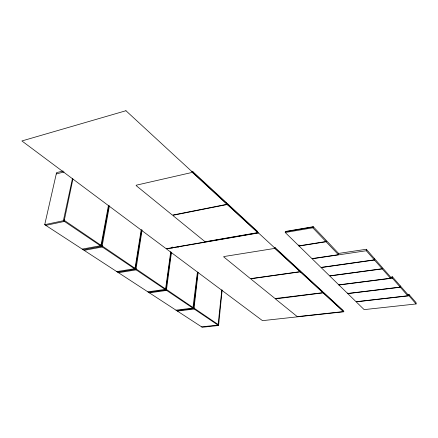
<?xml version="1.0" encoding="UTF-8"?>
<svg xmlns="http://www.w3.org/2000/svg" width="438" height="438" viewBox="0 0 438 438"><rect width="100%" height="100%" fill="white"/><g stroke="black" fill="none" stroke-linecap="round" stroke-linejoin="round"><path stroke-width="0.66" d="M366.332 250.739L312.13 258.792L320.95 267.41L374.32 259.844L366.332 250.739L366.338 249.277L338.262 253.476M407.767 295.77L400.327 287.246L400.305 285.877L407.734 294.424L407.767 295.77L356.061 301.716L347.772 293.619L347.783 292.951M343.255 311.423L323.381 293.11A0.717 0.274 2.9 0 0 322.434 292.923L275.403 298.924L297.293 316.63L343.255 311.61L343.272 310.591L323.408 292.25A0.717 0.274 2.9 0 0 322.549 292.058M338.388 254.686L338.421 253.246L326.496 240.67L326.086 241.754L338.388 254.686L311.949 258.617L299.088 246.046L299.127 245.324L299.504 245.696M391.26 278.042L390.926 277.665A0.766 0.668 -34.8 0 0 391.654 276.871L392.393 276.778L400.168 285.718L400.19 287.093L347.619 293.471L338.957 285.007L338.974 284.328L339.34 284.689M313.263 226.714L313.236 227.464L312.847 227.059L285.275 231.768L285.231 232.507L298.897 245.86L325.905 241.562L325.949 240.095L313.263 226.714L285.724 231.428M322.647 292.431L300.605 272.118A0.756 0.307 3.4 0 0 299.597 271.921L251.275 278.721A0.728 0.29 5 0 0 250.979 279.088L275.08 298.541L322.275 292.776A0.723 0.274 2.9 0 0 322.647 292.431L322.675 291.571L300.649 271.226A0.756 0.307 3.4 0 0 299.833 271.018M323.381 293.11L323.408 292.25M198.107 272.535L194.061 308.144L218.108 324.514L221.842 289.803M325.905 241.562L312.814 227.809L312.847 227.059M299.789 271.368L275.206 248.718A0.799 0.345 4.1 0 0 274.139 248.505L224.053 256.526A0.766 0.323 5.8 0 0 223.774 256.942L250.103 278.376A0.728 0.29 5 0 0 251.084 278.568L299.422 271.757A0.756 0.307 3.4 0 0 299.789 271.368L299.833 270.476L275.267 247.788A0.794 0.345 4.1 0 0 274.199 247.574M300.605 272.118L300.649 271.226M298.897 245.86L298.946 244.897M171.45 252.354L166.517 289.507L192.977 307.52L197.439 272.036M275.206 248.718L275.267 247.788M142.071 229.999L136.048 268.899L165.312 288.817L165.679 288.396L170.721 251.806M193.985 307.569L194.187 309.014L177.401 311.09M257.352 232.266L227.667 204.918A0.876 0.422 5.9 0 0 226.473 204.666L173.377 215.211A0.843 0.389 7.9 0 0 173.141 215.726L204.716 241.426A0.794 0.345 6.6 0 0 205.8 241.645L257.007 232.748A0.827 0.372 4.7 0 0 257.352 232.266L257.429 231.313L227.765 203.922A0.876 0.422 5.9 0 0 226.681 203.659M109.385 205.92L102.174 245.986L134.718 268.122L135.128 267.7L141.156 230.065M166.435 288.91L166.637 290.421L149.391 292.852M63.034 170.99L56.551 172.643L44.72 224.683L202.241 327.268L218.589 325.489L222.137 290.12M226.555 203.894L192.846 172.835A0.936 0.476 7.6 0 0 191.565 172.556L136.497 185.143A0.898 0.438 9.7 0 0 136.295 185.728L171.964 214.762A0.843 0.389 7.9 0 0 173.119 215.003L226.232 204.442A0.876 0.422 5.9 0 0 226.555 203.894L226.66 202.898L192.977 171.795A0.936 0.476 7.6 0 0 191.702 171.521M227.667 204.918L227.765 203.922M72.922 179.038L64.287 220.358L100.691 245.11L101.156 244.689L108.487 205.252M135.966 268.27L136.18 269.863L118.463 272.71M197.773 272.261L193.497 308.555L176.7 310.635M192.846 172.835L192.977 171.795M102.092 245.324L102.306 246.999L84.123 250.344M172.008 248.291L172.194 246.939M171.088 252.064L165.882 289.912L148.624 292.354M64.205 219.657L64.424 221.431L45.782 225.373M141.671 229.693L135.337 269.293L117.608 272.157M218.392 324.104L217.965 325.067L201.606 326.858M108.936 205.592L101.375 246.37L83.176 249.731M193.3 307.104L192.813 308.089L176.005 310.181M44.72 224.683L63.379 220.719L72.418 178.677M165.679 288.396L165.126 289.403L147.852 291.85M135.128 267.7L134.499 268.729L116.76 271.598M101.156 244.689L100.565 245.056L100.433 245.734L82.229 249.112M56.256 173.946L64.041 171.97M285.231 232.507L312.814 227.809M299.088 246.046L326.086 241.754M374.479 260.024L321.12 267.58L329.579 275.841L382.133 268.74L382.122 267.322L374.479 258.584L374.479 260.024L382.133 268.74M382.281 268.91L329.743 276L338.798 284.853L390.466 278.239L390.45 276.843L382.62 267.897L382.281 268.91L390.466 278.239M389.962 277.511L391.988 277.254M338.957 285.007L392.41 278.174L400.19 287.093M347.772 293.619L400.327 287.246M407.564 295.283A0.734 0.657 -32.3 0 0 408.26 294.528L408.972 294.445L416.062 302.631L416.1 303.956L364.148 309.622L356.204 301.859L409.004 295.792L416.1 303.956M63.379 220.719L218.589 325.489M177.231 246.495L178.315 247.322M366.338 249.277L374.32 258.404L374.32 259.844M408.26 294.528L408.561 294.878M408.972 294.445L409.004 295.792M392.393 276.778L392.41 278.174M408.424 295.305A0.734 0.657 -32.3 0 1 408.298 295.442M226.66 202.898A0.876 0.422 5.9 0 1 226.654 203.32M257.429 231.313A0.827 0.372 4.7 0 1 257.336 231.718M299.833 270.476A0.756 0.307 3.4 0 1 299.816 270.744M322.675 291.571A0.723 0.274 2.9 0 1 322.302 291.916M125.936 110.732L21.9 140.954L166.205 248.735L258.272 232.764L125.936 110.732M258.486 232.961L166.44 248.91L262.482 320.649L343.945 311.763L258.486 232.961"/></g></svg>
